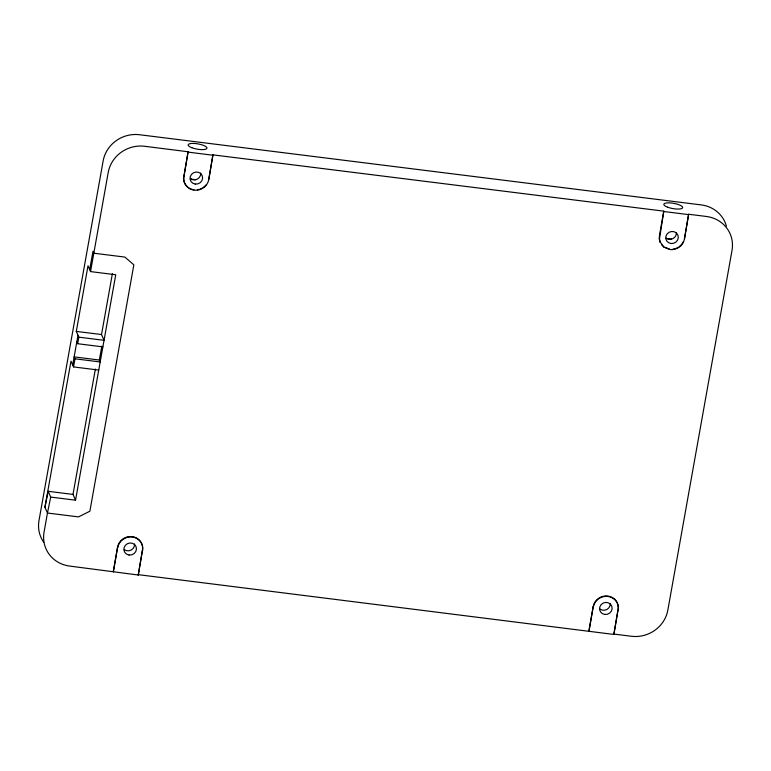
<?xml version="1.0" encoding="UTF-8"?>
<svg xmlns="http://www.w3.org/2000/svg" width="771" height="771" viewBox="0 0 771 771"><rect width="100%" height="100%" fill="white"/><g stroke="black" fill="none" stroke-linecap="round" stroke-linejoin="round"><path stroke-width="1.16" d="M659.301 238.74L660.188 242.181L659.301 238.74L659.427 235.579L663.792 211.148L212.931 154.865L208.739 179.682A12.712 11.999 -23.7 0 1 194.176 190.158A12.712 11.999 -23.7 0 1 183.903 176.578L188.095 151.762L144.63 146.278A31.794 30.002 -23.7 0 0 108.219 172.444L90.535 271.594L115.746 274.746L75.529 500.186L50.693 497.083L48.159 491.31L73.004 494.413L75.529 500.186M659.465 239.126L663.792 211.148M113.25 571.523L117.606 547.092A12.712 11.999 -23.7 0 1 132.169 536.626A12.712 11.999 -23.7 0 1 142.442 550.195L138.26 575.012L69.737 566.087A31.794 30.002 -23.7 0 1 44.053 532.154L47.465 513.023L44.93 507.251L70.999 361.146L73.534 366.919L98.746 370.07M102.88 346.873L77.669 343.721L78.835 337.168L76.3 331.395L88 265.822L90.535 271.594M72.686 364.991L77.996 335.24M89.687 269.677L92.973 251.279L93.811 253.206L124.863 257.08L133.846 264.8L89.879 511.221L78.517 516.898L47.465 513.023L50.693 497.083M73.534 366.919L74.98 358.804L74.132 356.877L99.353 360.028L100.191 361.956L74.98 358.804M73.004 494.413L95.373 369.03M78.835 337.168L104.056 340.319L101.521 334.547L112.383 273.657M99.353 360.028L101.83 346.112M113.414 571.909L117.606 547.092M183.903 176.578L188.095 151.762M138.26 575.012L142.442 550.195M208.739 179.682L212.931 154.865M588.851 630.948L593.217 606.517A12.712 11.999 -23.7 0 1 607.779 596.05A12.712 11.999 -23.7 0 1 618.053 609.62L613.861 634.437L138.086 574.626M589.025 631.333L593.217 606.517M613.861 634.437L617.85 610.786M613.697 634.051L631.439 636.268A31.794 30.002 -23.7 0 0 667.85 610.102L732.016 250.392A31.794 30.002 -23.7 0 0 706.323 216.458L688.628 214.251L684.436 239.068A12.712 11.999 -23.7 0 1 669.874 249.534L663.956 247.144L660.024 241.795M684.436 239.068L688.628 214.251M44.93 507.251L48.159 491.31M663.956 211.533L688.802 214.637M188.259 152.147L213.104 155.25M76.3 331.395L101.521 334.547M664.708 247.289L669.71 249.149M663.956 247.144L661.72 244.918M76.821 341.794L77.669 343.721M726.398 226.096A31.794 30.002 -23.7 0 0 701.263 204.913L139.561 134.732A31.794 30.002 -23.7 0 0 103.15 160.898L38.984 520.608A31.794 30.002 -23.7 0 0 43.706 542.206M610.266 603.423A6.361 6.004 -23.7 0 1 599.954 609.042M134.578 543.979A6.361 6.004 -23.7 0 1 124.266 549.607M195.844 179.662A9.541 2.66 10.1 0 1 191.015 179.065M671.522 239.097A9.541 2.66 10.1 0 1 666.703 238.499M676.437 232.476A6.361 6.004 -23.7 0 1 666.125 238.094M683.289 241.737A12.712 11.999 -23.7 0 1 679.116 246.72M678.191 247.327A12.712 11.999 -23.7 0 1 676.206 248.31M675.155 248.676A12.712 11.999 -23.7 0 1 672.996 249.139M205.838 185.107A12.712 11.999 -23.7 0 1 203.419 187.343M202.494 187.951A12.712 11.999 -23.7 0 1 200.508 188.934M199.458 189.3A12.712 11.999 -23.7 0 1 197.299 189.762M194.013 189.772A12.712 11.999 -23.7 0 1 188.962 187.989M188.085 187.382A12.712 11.999 -23.7 0 1 183.739 176.193M200.749 173.032A6.361 6.004 -23.7 0 1 190.437 178.66M117.77 547.477A12.712 11.999 -23.7 0 1 132.342 537.011A12.712 11.999 -23.7 0 1 142.616 550.581M593.381 606.902A12.712 11.999 -23.7 0 1 607.943 596.436A12.712 11.999 -23.7 0 1 618.226 610.006M667.561 207.177A9.541 2.66 10.1 0 0 682.576 207.833A9.541 2.66 10.1 0 0 669.613 202.869A9.541 2.66 10.1 0 0 667.561 207.177M191.873 147.743A9.541 2.66 10.1 0 0 206.888 148.398A9.541 2.66 10.1 0 0 193.935 143.435A9.541 2.66 10.1 0 0 191.873 147.743M670.943 243.52A6.361 6.004 -23.7 0 0 677.931 235.184A6.361 6.004 -23.7 0 0 667.175 233.835A6.361 6.004 -23.7 0 0 670.943 243.52M129.085 555.033A6.361 6.004 -23.7 0 0 136.072 546.687A6.361 6.004 -23.7 0 0 125.316 545.348A6.361 6.004 -23.7 0 0 129.085 555.033M195.265 184.086A6.361 6.004 -23.7 0 0 202.243 175.74A6.361 6.004 -23.7 0 0 191.487 174.4A6.361 6.004 -23.7 0 0 195.265 184.086M604.772 614.468A6.361 6.004 -23.7 0 0 611.76 606.131A6.361 6.004 -23.7 0 0 601.004 604.782A6.361 6.004 -23.7 0 0 604.772 614.468"/></g></svg>
